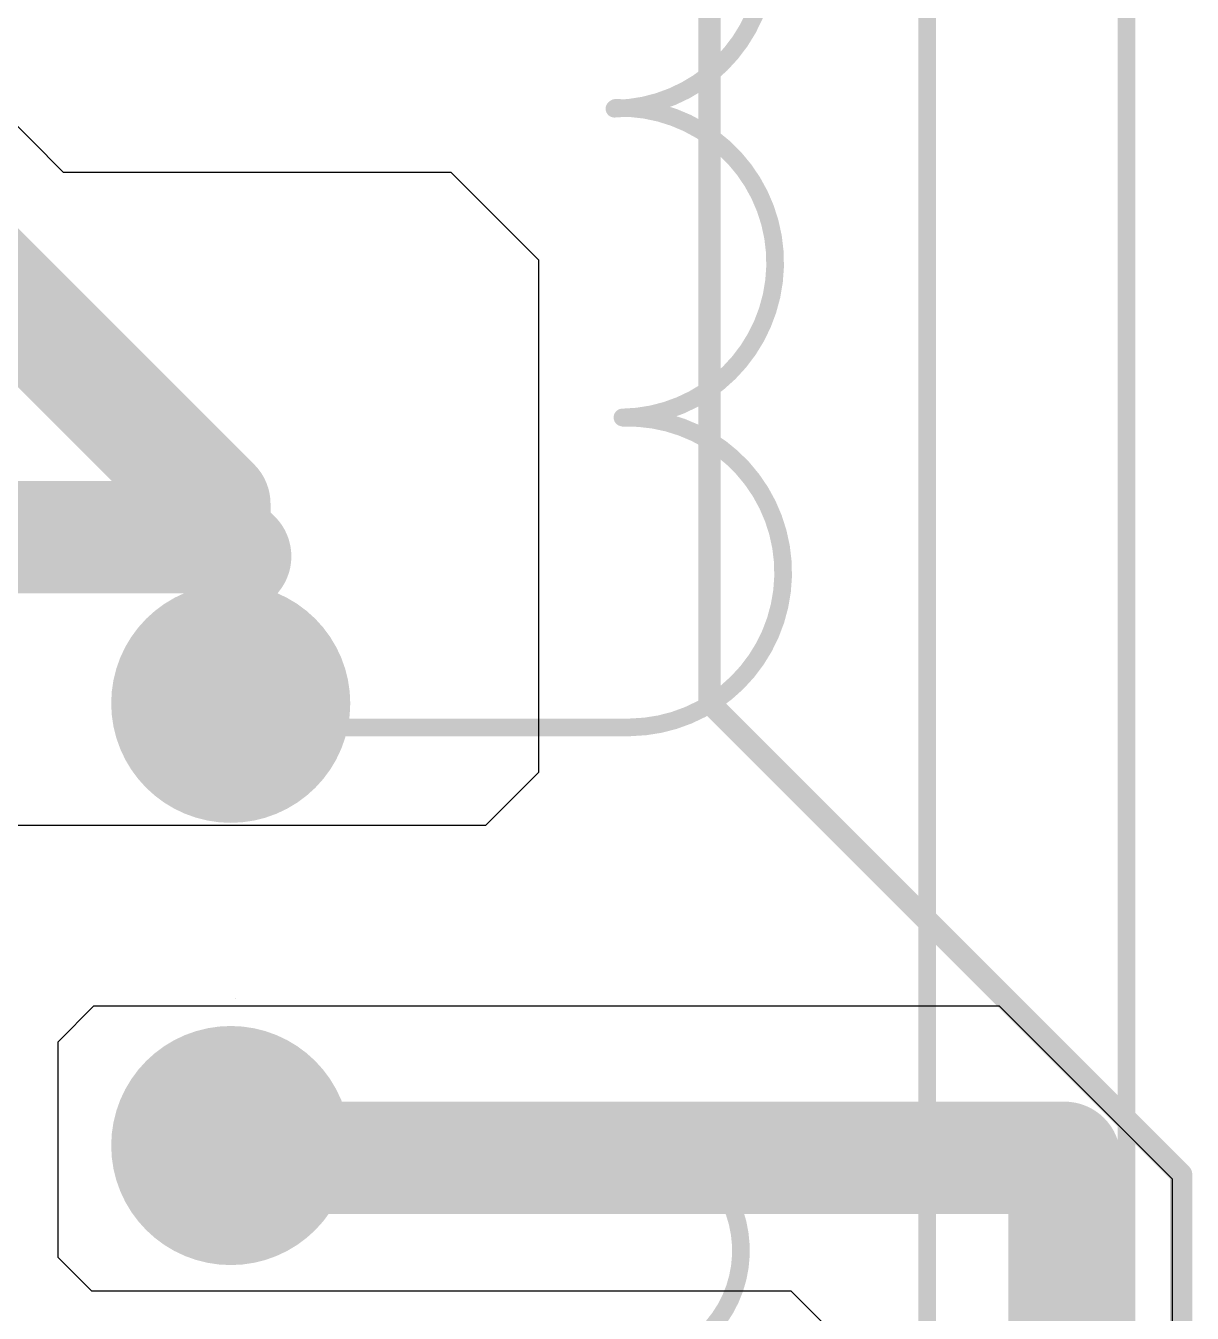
# Model space of a CAD drawing. Header units: millimetres. Extents: x 0.99 to 6.96, y 0.76 to 5.84.
# Drawn here: x 2.183 to 2.702, y 1.627 to 2.2 of the extents above; entities that cross this region are included whole.
import ezdxf

# ---------------------------------------------------------------- set-up
doc = ezdxf.new("R2010")
doc.units = ezdxf.units.MM
doc.header["$MEASUREMENT"] = 0
for name, color, linetype in [('BottomLayer', 5, 'Continuous'), ('BottomOverlay', 54, 'Continuous'), ('BottomSolder', 6, 'Continuous'), ('MultiLayer', 9, 'Continuous'), ('PadHoleLayer', 156, 'Continuous'), ('TopLayer', 1, 'Continuous'), ('TopOverlay', 2, 'Continuous'), ('TopSolder', 216, 'Continuous')]:
    doc.layers.add(name, color=color, linetype=linetype)

# ---------------------------------------------------------------- blocks, each defined once
blk = doc.blocks.new('EE29_48')
at = {"layer": 'BottomLayer', "const_width": 0.04921}
for points in [[(-0.02461, -0.3937, 1), (0.02461, -0.3937, 1)], [(-0.02461, -0.59055, 1), (0.02461, -0.59055, 1)]]:
    blk.add_lwpolyline(points, format="xyb", close=True, dxfattribs=at)
at = {"layer": 'BottomSolder', "const_width": 0.05321}
for points in [[(-0.02661, -0.3937, 1), (0.02661, -0.3937, 1)], [(-0.02661, -0.59055, 1), (0.02661, -0.59055, 1)]]:
    blk.add_lwpolyline(points, format="xyb", close=True, dxfattribs=at)
at = {"layer": 'MultiLayer', "const_width": 0.04921}
for points in [[(-0.02461, -0.3937, 1), (0.02461, -0.3937, 1)], [(-0.02461, -0.59055, 1), (0.02461, -0.59055, 1)]]:
    blk.add_lwpolyline(points, format="xyb", close=True, dxfattribs=at)
at = {"layer": 'PadHoleLayer', "const_width": 0.02362}
for points in [[(-0.01181, -0.3937, 1), (0.01181, -0.3937, 1)], [(-0.01181, -0.59055, 1), (0.01181, -0.59055, 1)]]:
    blk.add_lwpolyline(points, format="xyb", close=True, dxfattribs=at)
at = {"layer": 'TopLayer', "const_width": 0.04921}
for points in [[(-0.02461, -0.3937, 1), (0.02461, -0.3937, 1)], [(-0.02461, -0.59055, 1), (0.02461, -0.59055, 1)]]:
    blk.add_lwpolyline(points, format="xyb", close=True, dxfattribs=at)
at = {"layer": 'TopOverlay', "const_width": 0.00787}
for points in [[(0.31008, -0.96607), (0.31008, 0.16971)], [(0.39879, -0.96647), (0.39879, 0.17135)], [(0.04004, -0.40441), (0.17796, -0.40441)], [(0.04822, -0.58558), (0.17495, -0.58558)]]:
    blk.add_lwpolyline(points, dxfattribs=at)
for points in [[(0.16774, 0.00875, -1.008867), (0.17083, -0.12904)], [(0.1713, -0.12869, -1.008867), (0.17439, -0.26648)], [(0.17486, -0.26662, -1.008867), (0.17796, -0.40441)], [(0.17495, -0.58558, -1.004118), (0.17539, -0.6891)]]:
    blk.add_lwpolyline(points, format="xyb", dxfattribs=at)
at = {"layer": 'TopOverlay', "const_width": 0.00394}
for points in [[(0.16886, -0.12904, 1), (0.1728, -0.12904, 1)], [(0.16933, -0.12869, 1), (0.17327, -0.12869, 1)], [(0.17243, -0.26648, 1), (0.17636, -0.26648, 1)], [(0.17289, -0.26662, 1), (0.17683, -0.26662, 1)], [(0.03808, -0.40441, 1), (0.04201, -0.40441, 1)], [(0.17599, -0.40441, 1), (0.17992, -0.40441, 1)], [(0.17599, -0.40441, 1), (0.17992, -0.40441, 1)], [(0.04625, -0.58558, 1), (0.05019, -0.58558, 1)], [(0.17298, -0.58558, 1), (0.17692, -0.58558, 1)], [(0.17298, -0.58558, 1), (0.17692, -0.58558, 1)]]:
    blk.add_lwpolyline(points, format="xyb", close=True, dxfattribs=at)
at = {"layer": 'TopSolder', "const_width": 0.05321}
for points in [[(-0.02661, -0.3937, 1), (0.02661, -0.3937, 1)], [(-0.02661, -0.59055, 1), (0.02661, -0.59055, 1)]]:
    blk.add_lwpolyline(points, format="xyb", close=True, dxfattribs=at)

msp = doc.modelspace()

# ---------------------------------------------------------------- linework, layer by layer
at = {"layer": 'BottomLayer'}
for p, q in [((2.1994, 2.1346), (2.025, 2.309)), ((2.372, 2.1346), (2.1994, 2.1346)), ((2.411, 2.0956), (2.372, 2.1346)), ((2.411, 1.8676), (2.411, 2.0956)), ((2.3874, 1.844), (2.411, 1.8676)), ((2.164, 1.844), (2.3874, 1.844)), ((2.27587, 1.76685), (2.27587, 1.76685)), ((2.197, 1.7476), (2.213, 1.7636)), ((2.213, 1.7636), (2.616, 1.7636)), ((2.616, 1.7636), (2.693, 1.6866)), ((2.197, 1.6516), (2.197, 1.7476)), ((2.693, 1.6866), (2.693, 1.1106)), ((2.212, 1.6366), (2.197, 1.6516)), ((2.5234, 1.6366), (2.212, 1.6366)), ((2.558, 1.602), (2.5234, 1.6366))]:
    msp.add_line(p, q, dxfattribs=at)
at = {"layer": 'BottomLayer', "const_width": 0.05}
for points in [[(2.14628, 2.10732), (2.2666, 1.987)], [(2.2666, 1.97297), (2.2666, 1.987)], [(1.97084, 1.97223), (2.26734, 1.97223)], [(2.2666, 1.97297), (2.26734, 1.97223)], [(2.26734, 1.97223), (2.27587, 1.9637)], [(2.27587, 1.71913), (2.299, 1.696)], [(2.299, 1.696), (2.645, 1.696)], [(2.645, 1.31), (2.645, 1.696)]]:
    msp.add_lwpolyline(points, dxfattribs=at)
at = {"layer": 'BottomLayer', "const_width": 0.025}
for points in [[(2.2541, 1.987, 1), (2.2791, 1.987, 1)], [(2.2541, 1.987, 1), (2.2791, 1.987, 1)], [(2.2541, 1.97297, 1), (2.2791, 1.97297, 1)], [(2.2541, 1.97297, 1), (2.2791, 1.97297, 1)], [(2.25484, 1.97223, 1), (2.27984, 1.97223, 1)], [(2.25484, 1.97223, 1), (2.27984, 1.97223, 1)], [(2.25484, 1.97223, 1), (2.27984, 1.97223, 1)], [(2.26337, 1.9637, 1), (2.28837, 1.9637, 1)], [(2.26337, 1.71913, 1), (2.28837, 1.71913, 1)], [(2.2865, 1.696, 1), (2.3115, 1.696, 1)], [(2.2865, 1.696, 1), (2.3115, 1.696, 1)], [(2.6325, 1.696, 1), (2.6575, 1.696, 1)], [(2.6325, 1.696, 1), (2.6575, 1.696, 1)]]:
    msp.add_lwpolyline(points, format="xyb", close=True, dxfattribs=at)
at = {"layer": 'BottomOverlay', "const_width": 0.00984}
for points in [[(2.487, 3.1846), (2.487, 1.89858)], [(2.487, 1.89858), (2.697, 1.68858)], [(2.697, 0.9626), (2.697, 1.68858)]]:
    msp.add_lwpolyline(points, dxfattribs=at)
at = {"layer": 'BottomOverlay', "const_width": 0.00492}
for points in [[(2.48454, 1.89858, 1), (2.48946, 1.89858, 1)], [(2.48454, 1.89858, 1), (2.48946, 1.89858, 1)], [(2.69454, 1.68858, 1), (2.69946, 1.68858, 1)], [(2.69454, 1.68858, 1), (2.69946, 1.68858, 1)]]:
    msp.add_lwpolyline(points, format="xyb", close=True, dxfattribs=at)

# ---------------------------------------------------------------- block references
at = {"rotation": 360}
msp.add_blockref('EE29_48', (2.27387, 2.292), dxfattribs=at)

doc.saveas('drawing.dxf')
